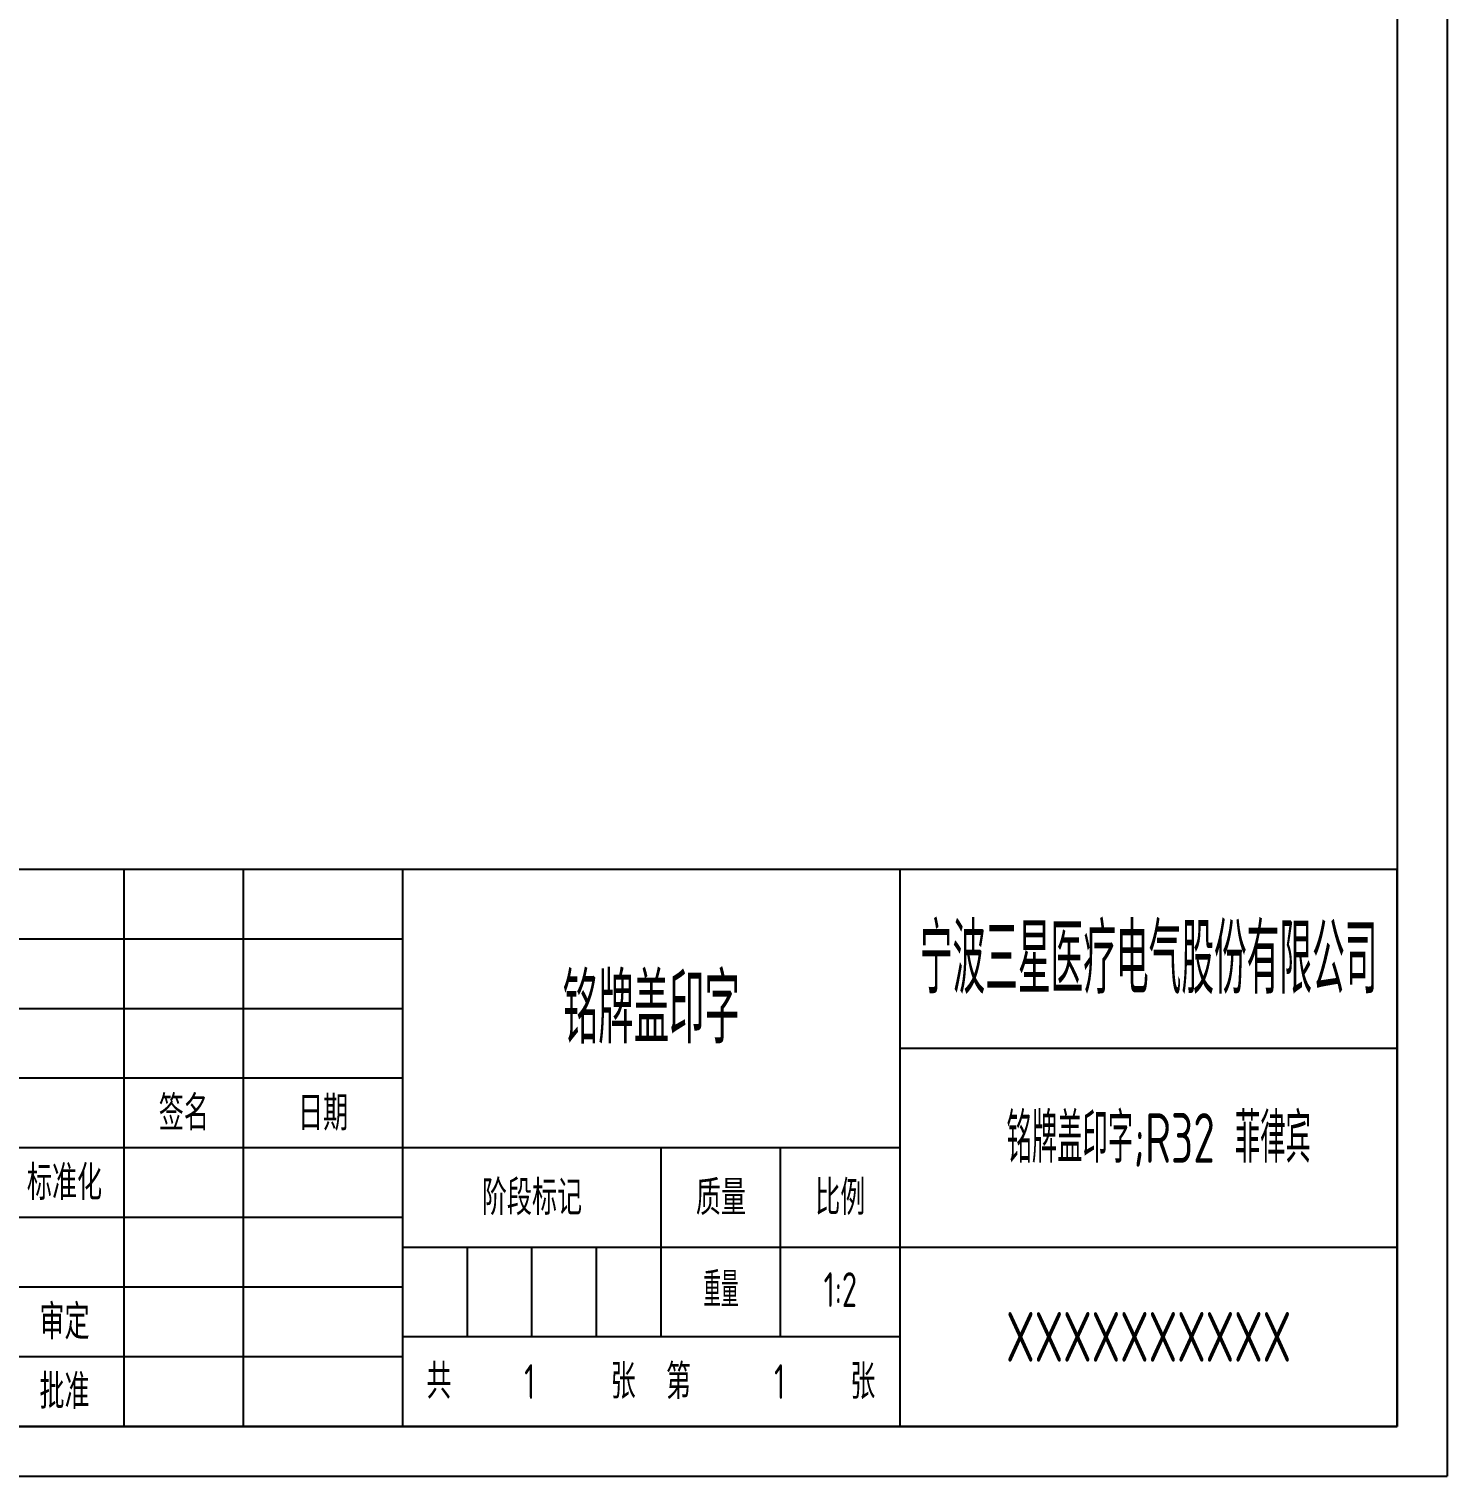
# Model space of a CAD drawing. Header units: inches. Extents: x -50 to 790, y -10 to 584.
# Drawn here: x 504.9 to 790, y -10 to 281.1 of the extents above; entities that cross this region are included whole.
import ezdxf
from ezdxf.enums import TextEntityAlignment as Align

# ---------------------------------------------------------------- set-up
doc = ezdxf.new("R2010")
doc.units = ezdxf.units.IN
doc.header["$LTSCALE"] = 2
doc.header["$MEASUREMENT"] = 0
for name, color, linetype in [('1轮廓实线层', 7, 'Continuous'), ('2细线层', 4, 'Continuous'), ('6文字层', 3, 'Continuous'), ('图框层', 7, 'Continuous')]:
    doc.layers.add(name, color=color, linetype=linetype)
doc.styles.add('ACGBTS', font='isocp.shx', dxfattribs={"bigfont": 'gbcbig.shx'})
doc.styles.add('PC_TEXTSTYLE', font='ISOCP.SHX', dxfattribs={"width": 0.707, "bigfont": 'GBCBIG.SHX'})

# ---------------------------------------------------------------- blocks, each defined once
blk = doc.blocks.new('ZwmFrameMain_A3^_^无分区图框^_^landscape')
at = {"layer": '1轮廓实线层'}
for p in [(390, 287), (0, 0)]:
    blk.add_line(p, (390, 0), dxfattribs=at)
at = {"layer": '2细线层'}
for p in [(395, 292), (-25, -5)]:
    blk.add_line(p, (395, -5), dxfattribs=at)
blk = doc.blocks.new('ZwmFrameMain_SX')
at = {"layer": '1轮廓实线层'}
for p, q in [((0, 56), (-180, 56)), ((-100, 0), (-100, 56)), ((-50, 0), (-50, 56)), ((0, 0), (0, 56)), ((0, 38), (-50, 38)), ((-100, 28), (-180, 28)), ((-50, 28), (-100, 28)), ((0, 18), (-50, 18)), ((0, 0), (-180, 0))]:
    blk.add_line(p, q, dxfattribs=at)
at = {"layer": '6文字层'}
for p, q in [((-128, 28), (-128, 56)), ((-116, 28), (-116, 56)), ((-100, 49), (-180, 49)), ((-100, 42), (-180, 42)), ((-100, 35), (-180, 35)), ((-128, 0), (-128, 28)), ((-116, 0), (-116, 28)), ((-74, 9), (-74, 28)), ((-62, 9), (-62, 28)), ((-100, 21), (-180, 21)), ((-50, 18), (-100, 18)), ((-93.5, 9), (-93.5, 18)), ((-87, 9), (-87, 18)), ((-80.5, 9), (-80.5, 18)), ((-100, 14), (-180, 14)), ((-50, 9), (-100, 9)), ((-100, 7), (-180, 7))]:
    blk.add_line(p, q, dxfattribs=at)
at = {"layer": '6文字层', "lineweight": 25, "style": 'ACGBTS'}
for s, p in [('签名', (-122, 31.5)), ('日期', (-108, 31.5)), ('标准化', (-134, 24.5)), ('阶段标记', (-87, 23)), ('质量', (-68, 23)), ('比例', (-56, 23)), ('审定', (-134, 10.5)), ('共        张', (-87.09, 4.53)), ('第        张 ', (-62, 4.5)), ('批准', (-134, 3.5))]:
    blk.add_text(s, height=3.5, dxfattribs=at).set_placement(p, align=Align.MIDDLE_CENTER)
at = {"layer": '6文字层', "color": 1, "style": 'PC_TEXTSTYLE', "flags": 8}
for tag, height, width, p, p2 in [('企业名称', 7, 0.652584, (-48, 43.5), (-2, 43.5)), ('产品名称或材料标记', 7, 1.011561, (-98, 38.5), (-52, 38.5)), ('图样名称', 5, 3.233075, (-48, 26.5), (-2, 26.5)), ('日期', 3.5, 2.924731, (-155, 22.9), (-141, 22.9)), ('标准化', 3.5, 1.35627, (-127, 23.05), (-117, 23.05)), ('重量', 3.5, 2.055933, (-73, 12), (-63, 12)), ('比例', 3.5, 2.072381, (-61, 12), (-51, 12)), ('审核', 3.5, 2.039745, (-167, 9.2), (-157, 9.2)), ('图样代号', 5, 3.258333, (-48, 6.5), (-2, 6.5)), ('共几页', 3.5, 0.953151, (-90.74, 2.75), (-83.71, 2.75)), ('第几页', 3.5, 0.96618, (-65.66, 2.75), (-58.54, 2.75)), ('批准', 3.5, 1.314963, (-127, 1.75), (-117, 1.75))]:
    blk.add_attdef(tag, text='', height=height, dxfattribs=dict(at, width=width)).set_placement(p, p2, align=Align.FIT)
at = {"layer": '6文字层', "color": 1, "style": 'PC_TEXTSTYLE', "width": 7.143231, "flags": 8}
blk.add_attdef('设计', text='', height=3.5, rotation=359.4134, dxfattribs=at).set_placement((-167, 23.11), (-157, 23), align=Align.FIT)
at = {"layer": '6文字层', "color": 1, "style": 'PC_TEXTSTYLE', "width": 2.055933}
blk.add_attdef('审定', text='', height=3.5, dxfattribs=at).set_placement((-127, 8.75), (-117, 8.75), align=Align.FIT)

msp = doc.modelspace()

# ---------------------------------------------------------------- block references
at = {"layer": '图框层', "xscale": 2, "yscale": 2, "zscale": 2}
msp.add_blockref('ZwmFrameMain_A3^_^无分区图框^_^landscape', (0, 0), dxfattribs=at)
at = {"layer": '图框层'}
ref = msp.add_blockref('ZwmFrameMain_SX', (780, 0), dxfattribs=dict(at, xscale=2, yscale=2, zscale=2))
ref.add_attrib('第几页', '1', dxfattribs={"layer": '6文字层', "color": 1, "height": 7, "style": 'PC_TEXTSTYLE', "width": 0.707}).set_placement((655.8, 5.5), align=Align.CENTER)
ref.add_attrib('比例', '1:2', dxfattribs={"layer": '6文字层', "color": 1, "height": 7, "style": 'PC_TEXTSTYLE', "width": 0.707}).set_placement((668, 24), align=Align.CENTER)
ref.add_attrib('共几页', '1', dxfattribs={"layer": '6文字层', "color": 1, "height": 7, "style": 'PC_TEXTSTYLE', "width": 0.707}).set_placement((605.55, 5.5), align=Align.CENTER)
ref.add_attrib('重量', '重量', dxfattribs={"layer": '6文字层', "color": 1, "height": 7, "style": 'PC_TEXTSTYLE', "width": 0.707}).set_placement((644, 24), align=Align.CENTER)
ref.add_attrib('图样代号', 'XXXXXXXXXX', dxfattribs={"layer": '6文字层', "color": 1, "height": 10, "style": 'PC_TEXTSTYLE', "width": 0.707}).set_placement((730, 13), align=Align.CENTER)
ref.add_attrib('企业名称', '宁波三星医疗电气股份有限公司', dxfattribs={"layer": '6文字层', "color": 1, "height": 14, "style": 'PC_TEXTSTYLE', "width": 0.652584}).set_placement((684, 87), (776, 87), align=Align.FIT)
ref.add_attrib('图样名称', ' 铭牌盖印字;R32 菲律宾', dxfattribs={"layer": '6文字层', "color": 1, "height": 10, "style": 'PC_TEXTSTYLE', "width": 0.707}).set_placement((730, 53), align=Align.CENTER)
ref.add_attrib('产品名称或材料标记', '铭牌盖印字', dxfattribs={"layer": '6文字层', "color": 1, "height": 14, "style": 'PC_TEXTSTYLE', "width": 0.707}).set_placement((630, 77), align=Align.CENTER)

doc.saveas('drawing.dxf')
